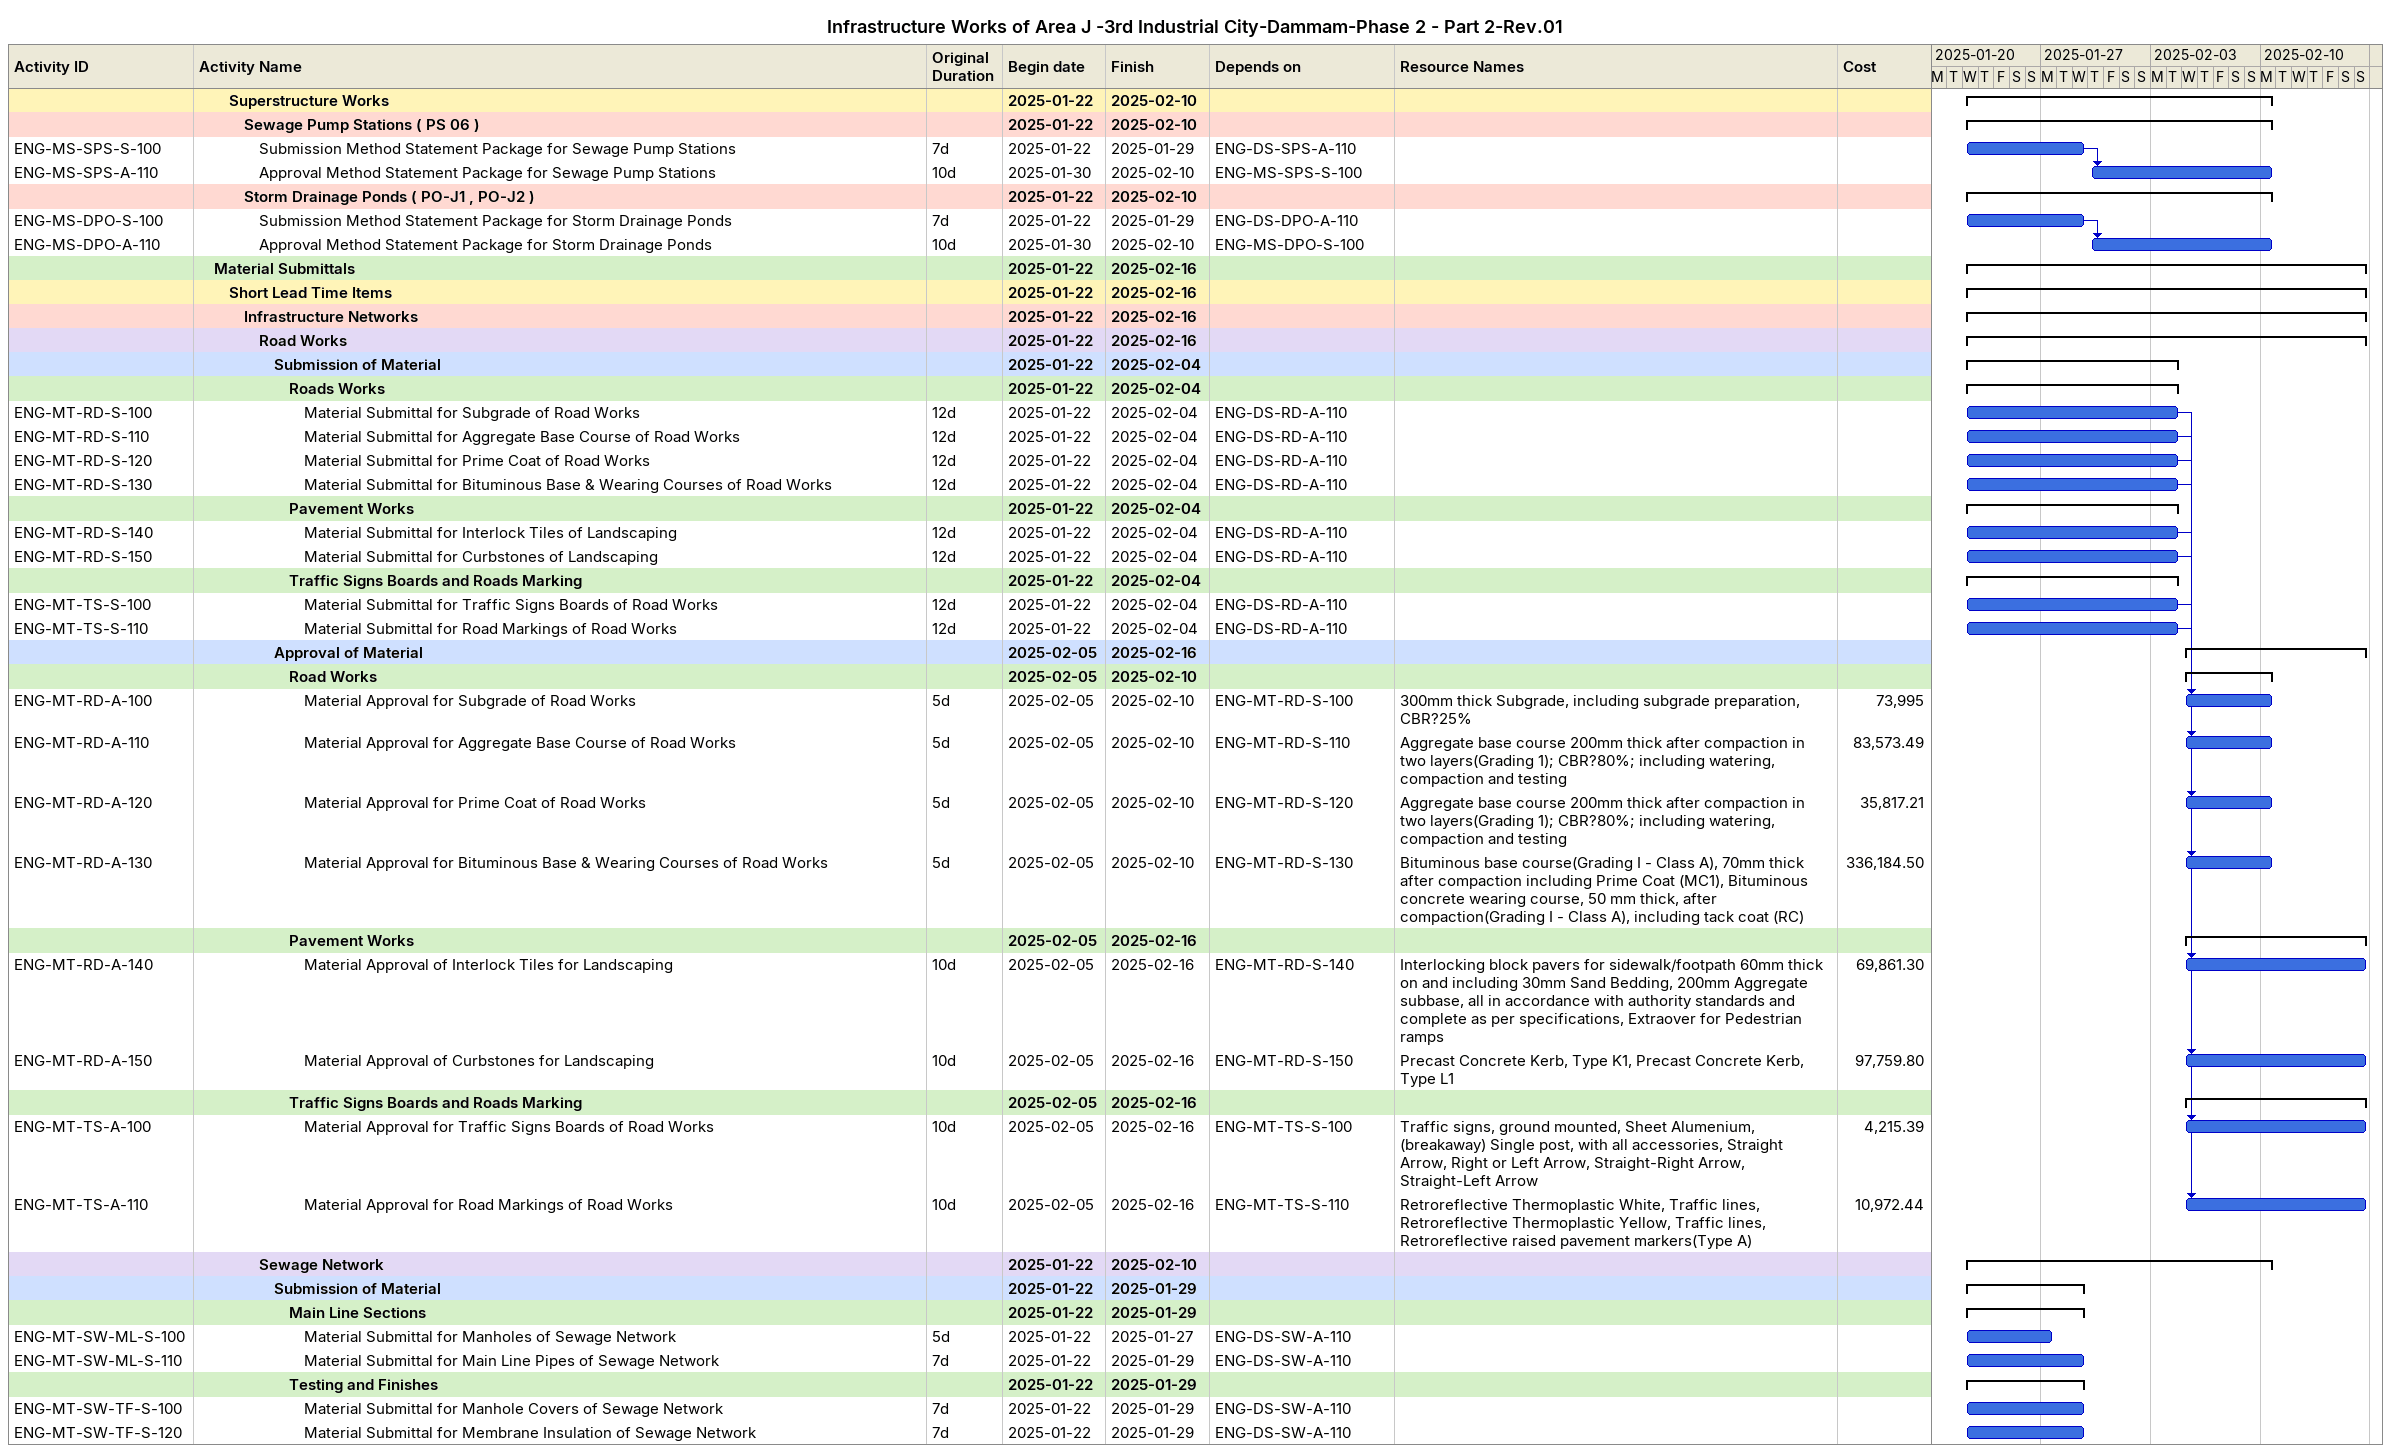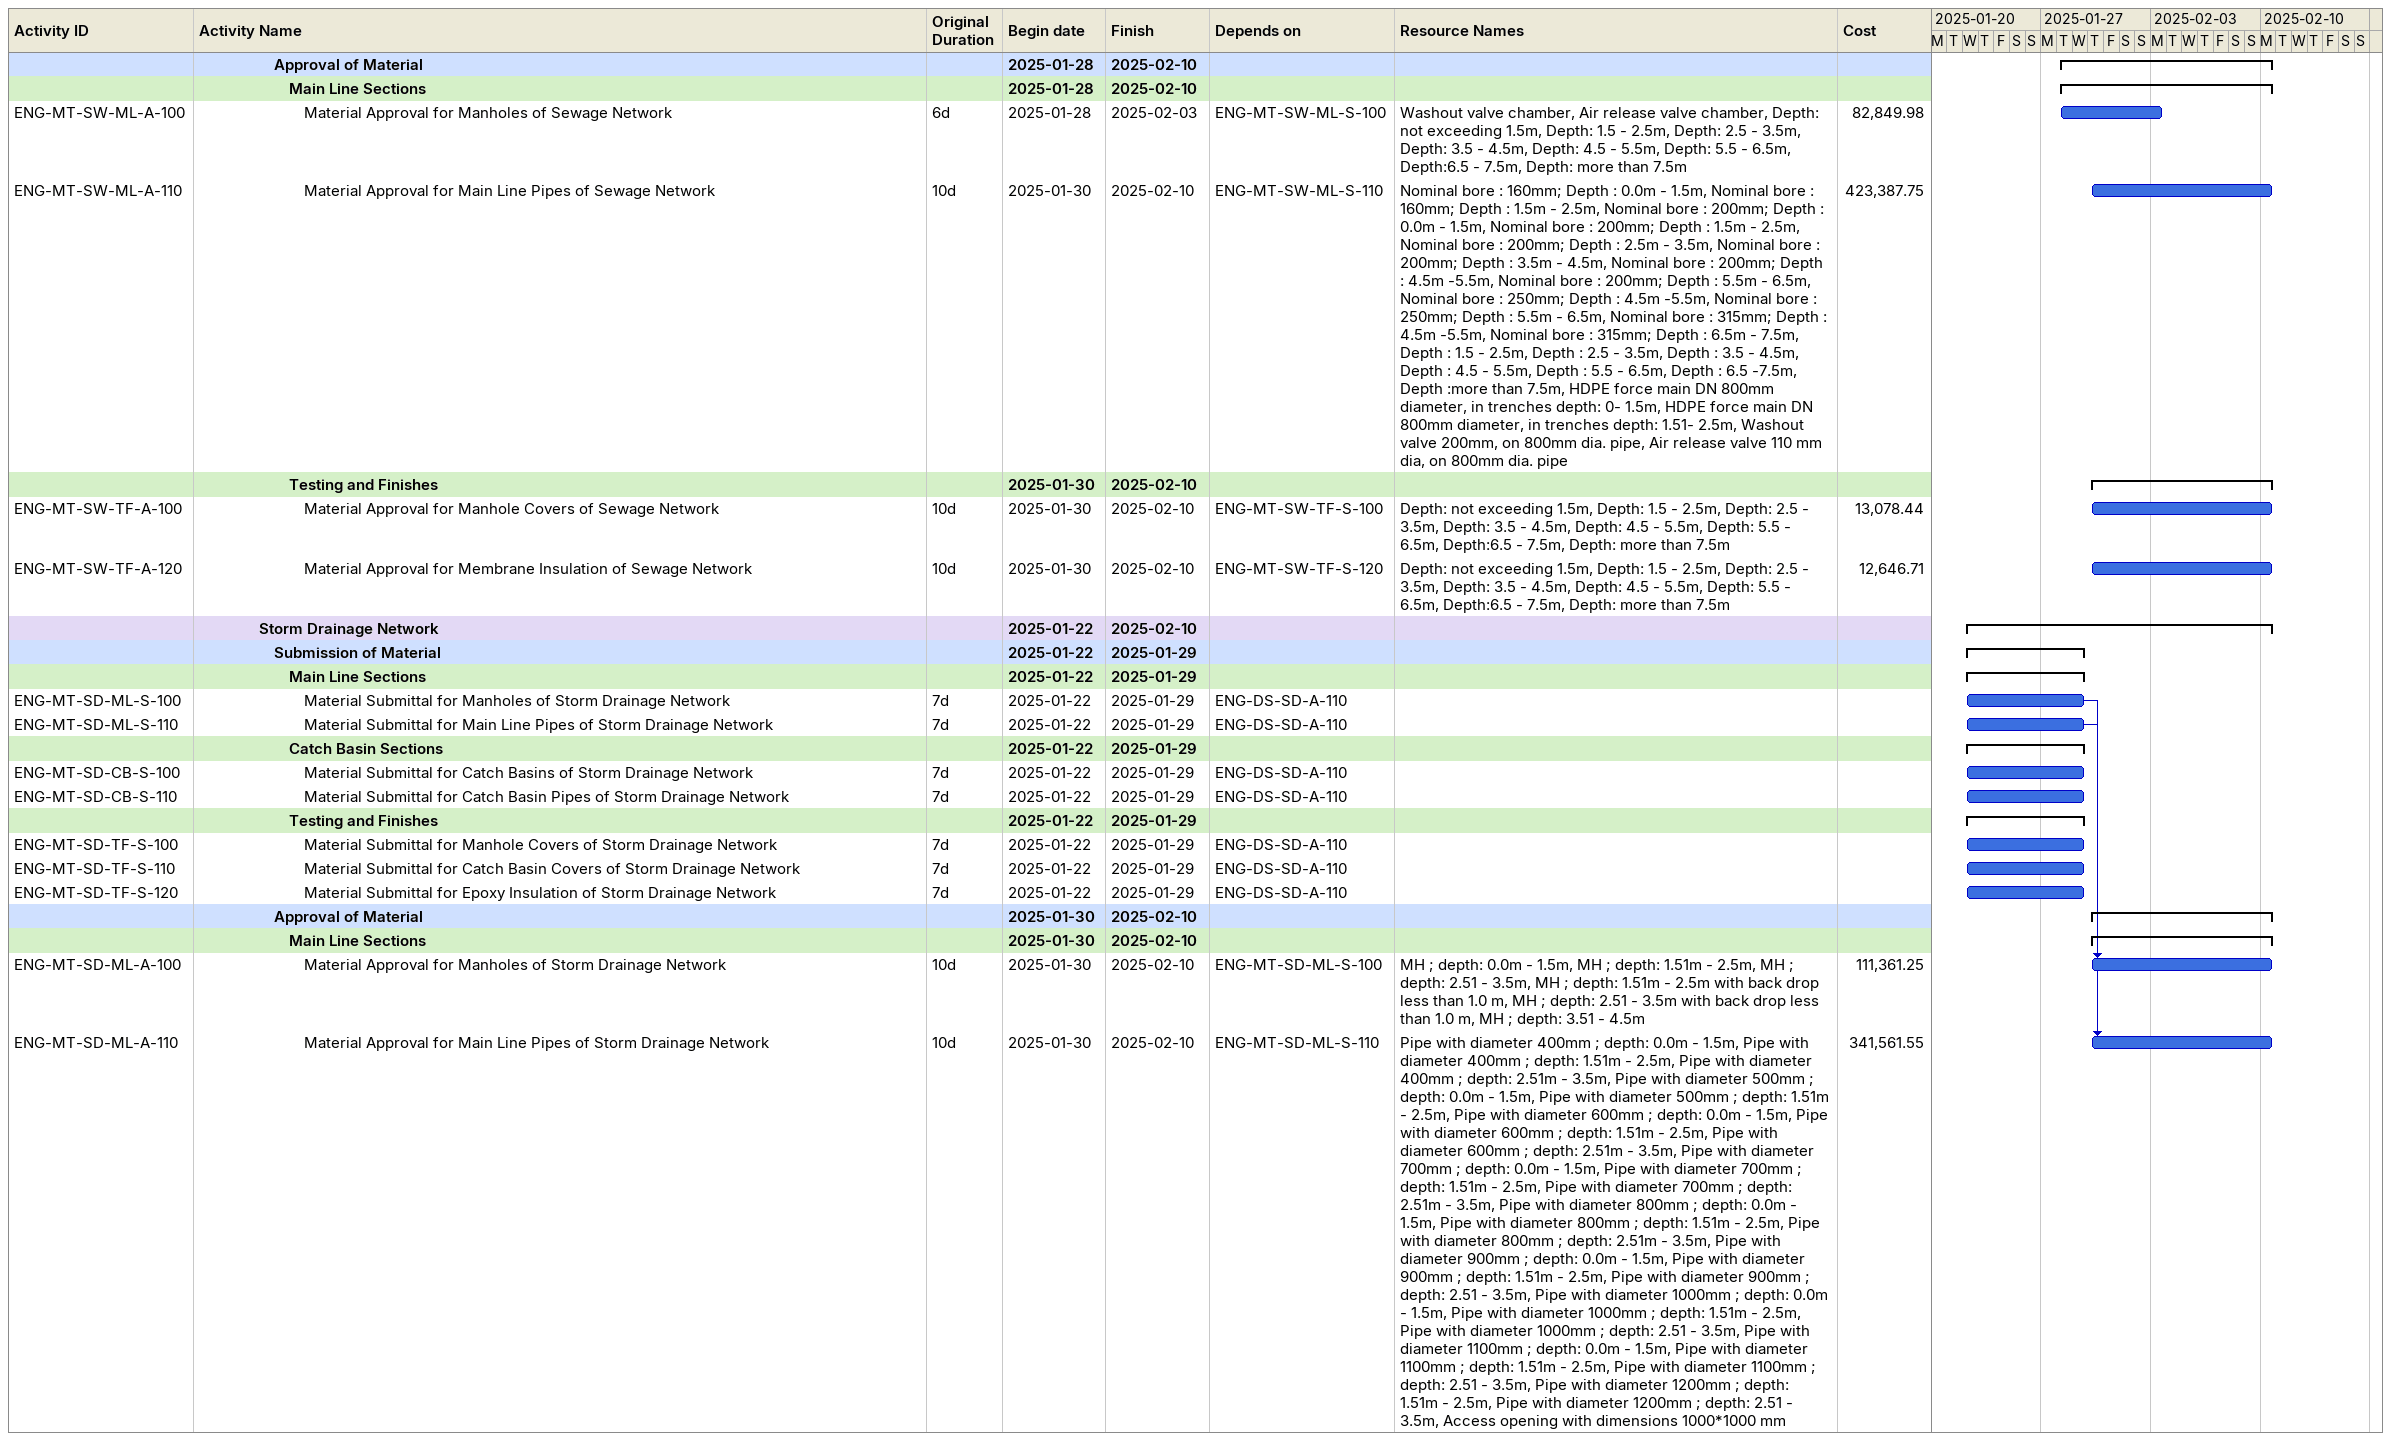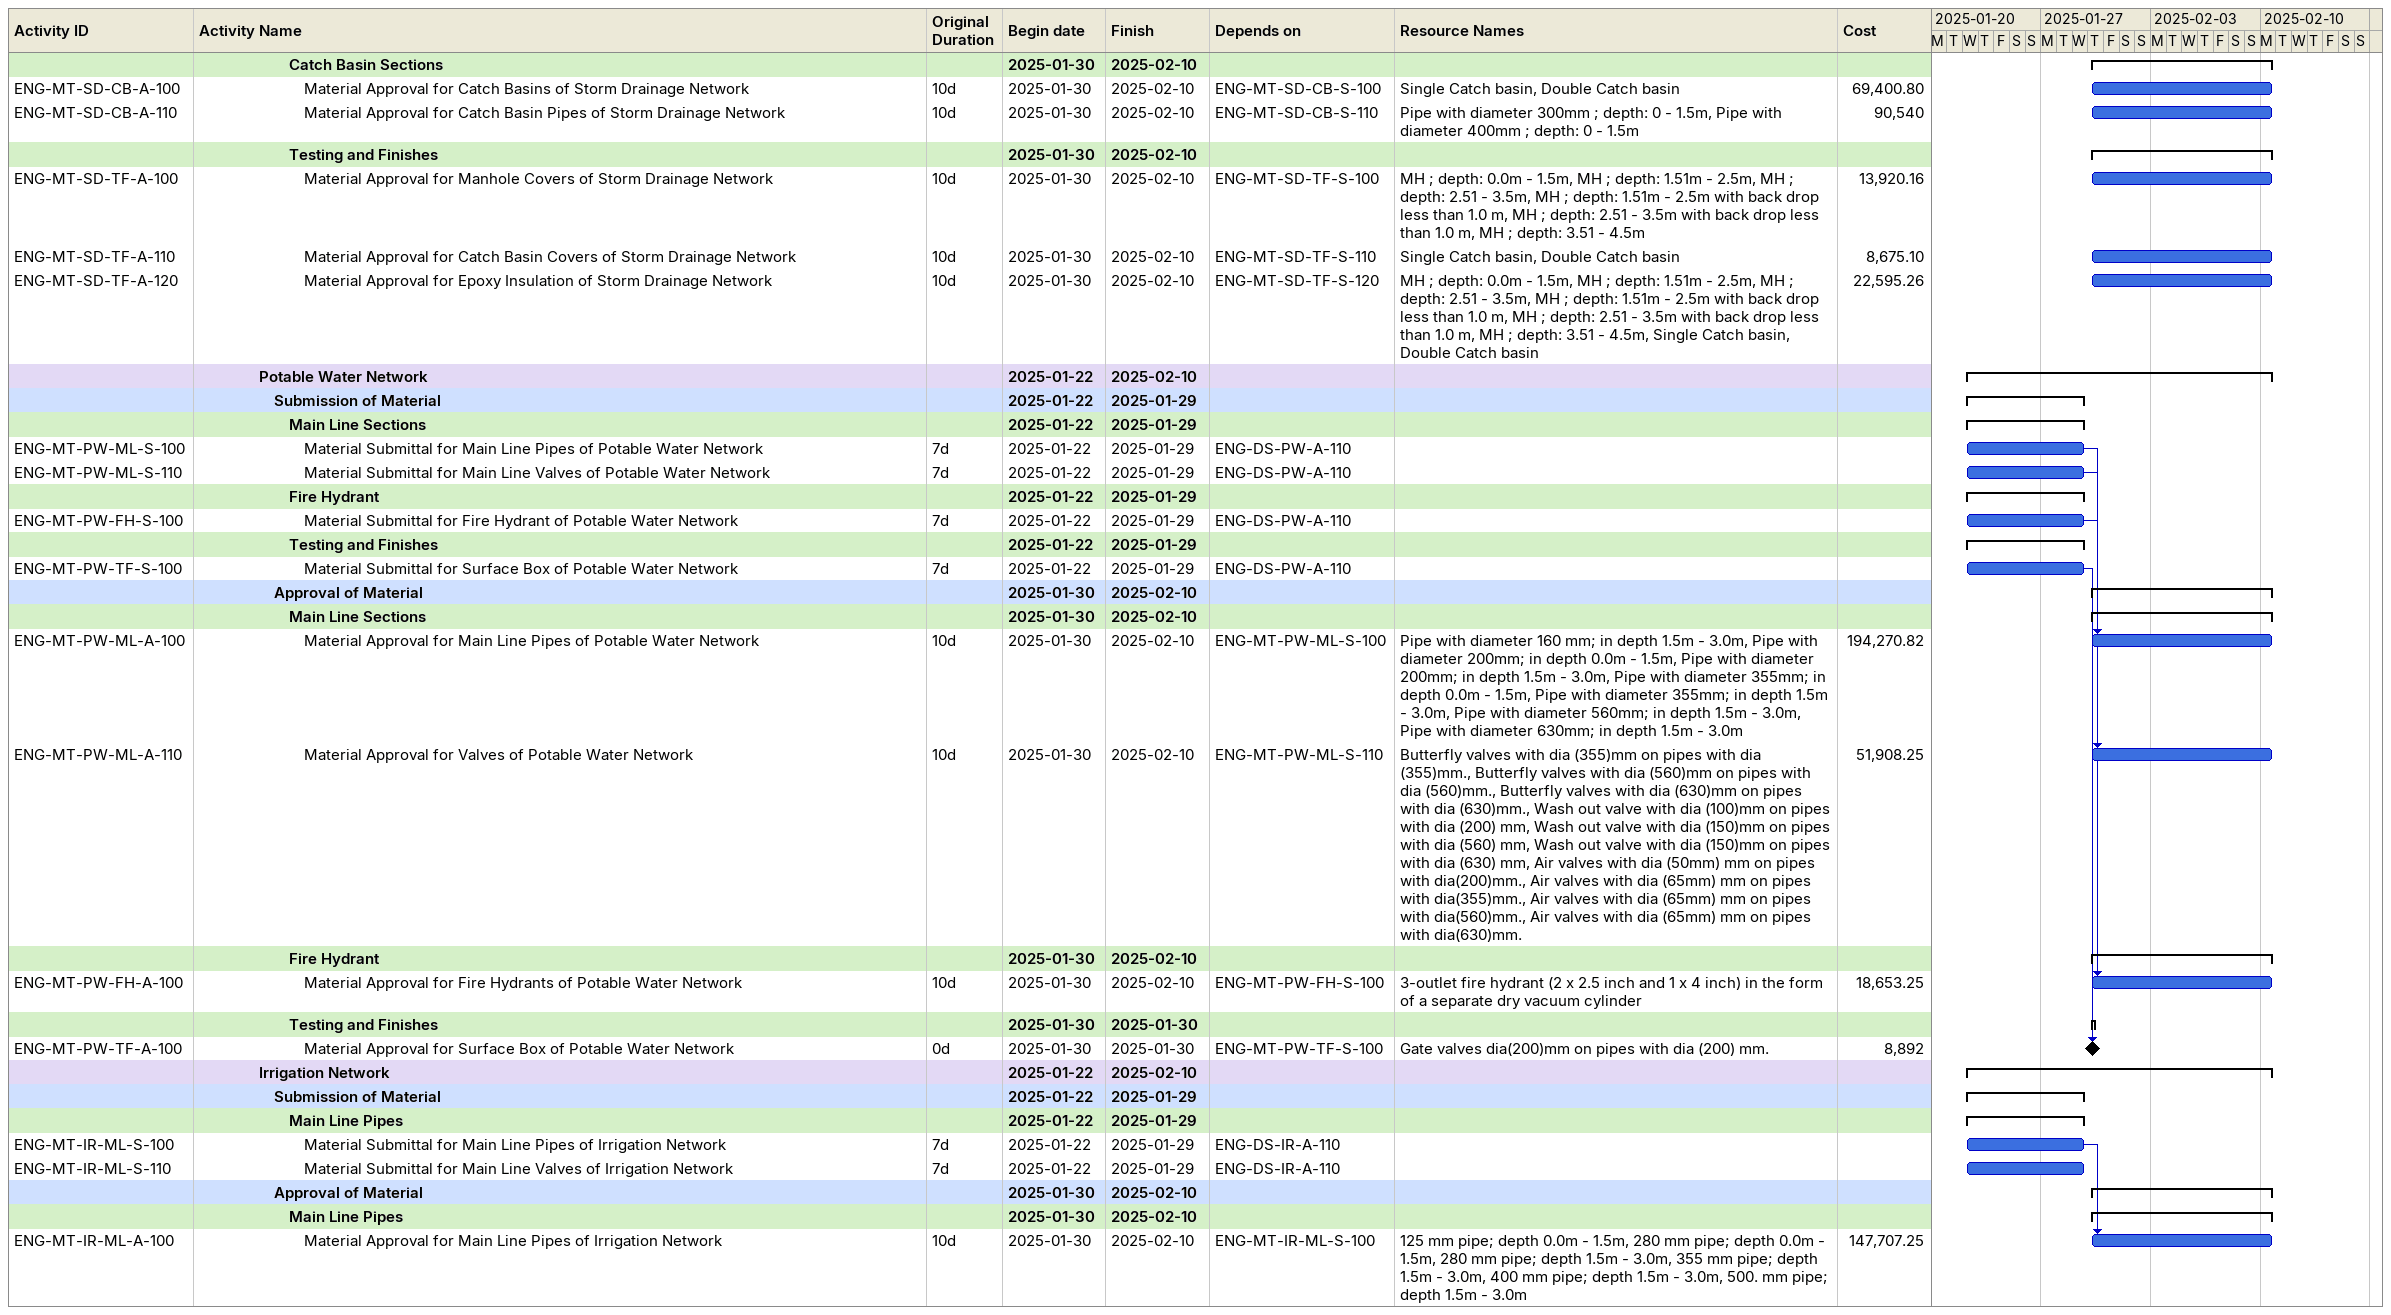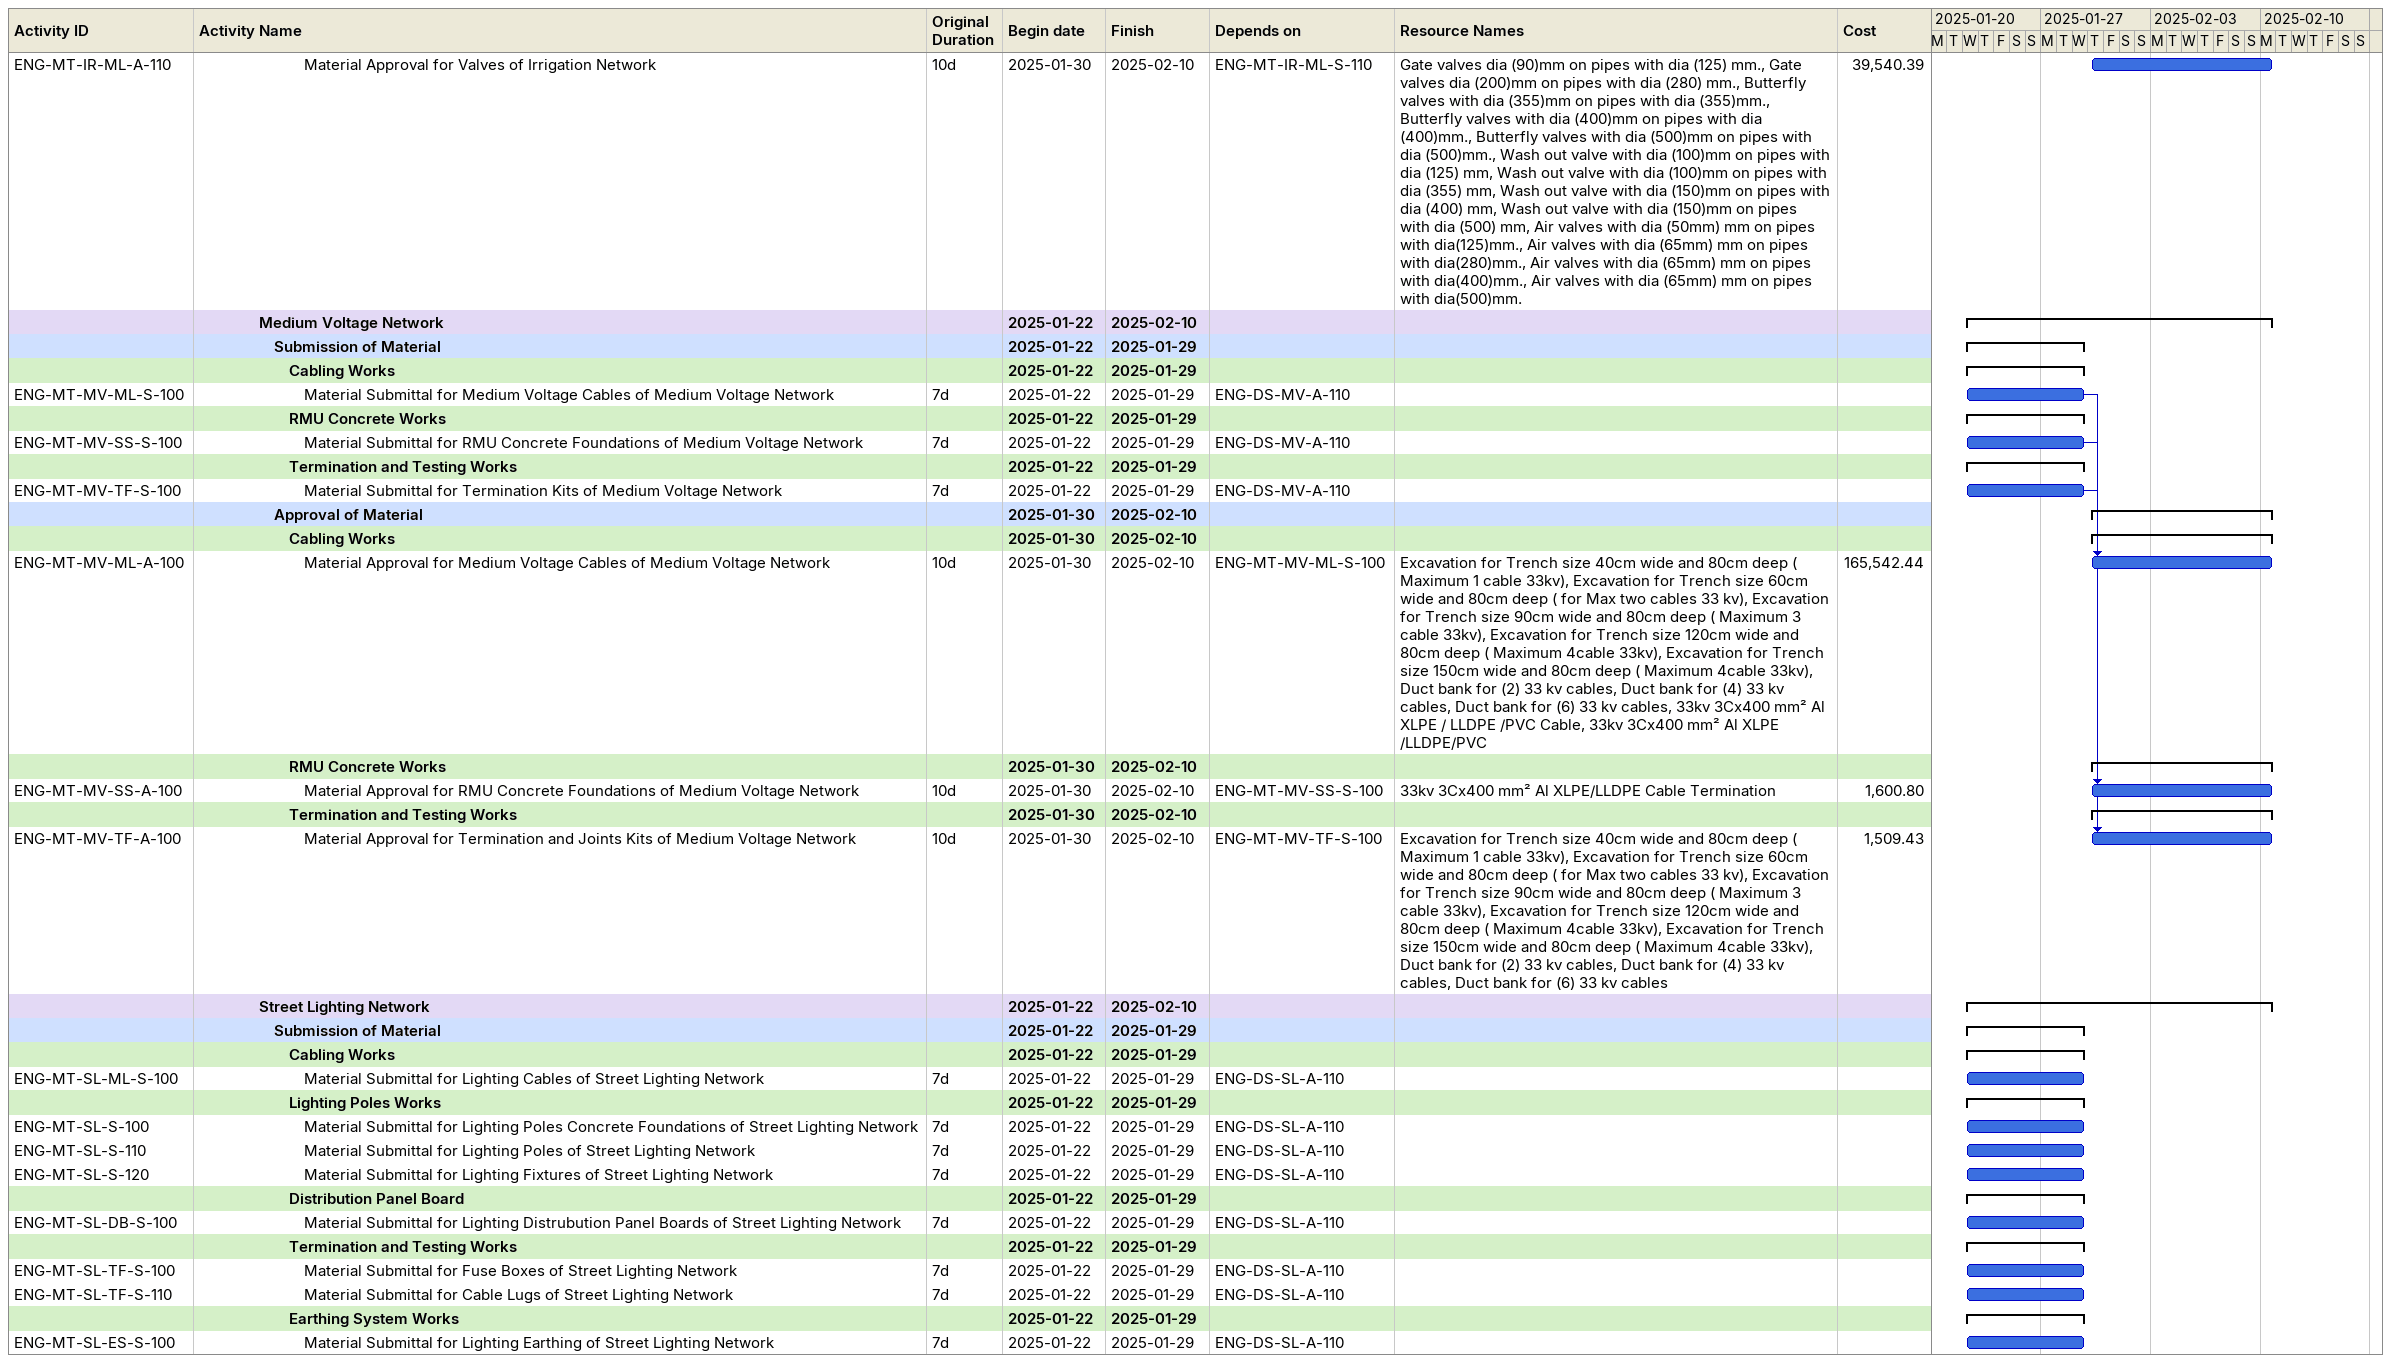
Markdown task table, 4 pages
Infrastructure Works of Area J -3rd Industrial City-Dammam-Phase 2 - Part 2-Rev.01

| ID | Level | Task | Original duration | Start | Finish | Predecessors | Resources | Cost |
|---|---|---|---|---|---|---|---|---|
|  | 3 | **Superstructure Works** |  | 2025-01-22 | 2025-02-10 |  |  |  |
|  | 4 | **Sewage Pump Stations ( PS 06 )** |  | 2025-01-22 | 2025-02-10 |  |  |  |
| ENG-MS-SPS-S-100 | 5 | Submission Method Statement Package for Sewage Pump Stations | 7d | 2025-01-22 | 2025-01-29 | ENG-DS-SPS-A-110 |  |  |
| ENG-MS-SPS-A-110 | 5 | Approval Method Statement Package for Sewage Pump Stations | 10d | 2025-01-30 | 2025-02-10 | ENG-MS-SPS-S-100 |  |  |
|  | 4 | **Storm Drainage Ponds ( PO-J1 , PO-J2 )** |  | 2025-01-22 | 2025-02-10 |  |  |  |
| ENG-MS-DPO-S-100 | 5 | Submission Method Statement Package for Storm Drainage Ponds | 7d | 2025-01-22 | 2025-01-29 | ENG-DS-DPO-A-110 |  |  |
| ENG-MS-DPO-A-110 | 5 | Approval Method Statement Package for Storm Drainage Ponds | 10d | 2025-01-30 | 2025-02-10 | ENG-MS-DPO-S-100 |  |  |
|  | 2 | **Material Submittals** |  | 2025-01-22 | 2025-02-16 |  |  |  |
|  | 3 | **Short Lead Time Items** |  | 2025-01-22 | 2025-02-16 |  |  |  |
|  | 4 | **Infrastructure Networks** |  | 2025-01-22 | 2025-02-16 |  |  |  |
|  | 5 | **Road Works** |  | 2025-01-22 | 2025-02-16 |  |  |  |
|  | 6 | **Submission of Material** |  | 2025-01-22 | 2025-02-04 |  |  |  |
|  | 7 | **Roads Works** |  | 2025-01-22 | 2025-02-04 |  |  |  |
| ENG-MT-RD-S-100 | 8 | Material Submittal for Subgrade of Road Works | 12d | 2025-01-22 | 2025-02-04 | ENG-DS-RD-A-110 |  |  |
| ENG-MT-RD-S-110 | 8 | Material Submittal for Aggregate Base Course of Road Works | 12d | 2025-01-22 | 2025-02-04 | ENG-DS-RD-A-110 |  |  |
| ENG-MT-RD-S-120 | 8 | Material Submittal for Prime Coat of Road Works | 12d | 2025-01-22 | 2025-02-04 | ENG-DS-RD-A-110 |  |  |
| ENG-MT-RD-S-130 | 8 | Material Submittal for Bituminous Base & Wearing Courses of Road Works | 12d | 2025-01-22 | 2025-02-04 | ENG-DS-RD-A-110 |  |  |
|  | 7 | **Pavement Works** |  | 2025-01-22 | 2025-02-04 |  |  |  |
| ENG-MT-RD-S-140 | 8 | Material Submittal for Interlock Tiles of Landscaping | 12d | 2025-01-22 | 2025-02-04 | ENG-DS-RD-A-110 |  |  |
| ENG-MT-RD-S-150 | 8 | Material Submittal for Curbstones of Landscaping | 12d | 2025-01-22 | 2025-02-04 | ENG-DS-RD-A-110 |  |  |
|  | 7 | **Traffic Signs Boards and Roads Marking** |  | 2025-01-22 | 2025-02-04 |  |  |  |
| ENG-MT-TS-S-100 | 8 | Material Submittal for Traffic Signs Boards of Road Works | 12d | 2025-01-22 | 2025-02-04 | ENG-DS-RD-A-110 |  |  |
| ENG-MT-TS-S-110 | 8 | Material Submittal for Road Markings of Road Works | 12d | 2025-01-22 | 2025-02-04 | ENG-DS-RD-A-110 |  |  |
|  | 6 | **Approval of Material** |  | 2025-02-05 | 2025-02-16 |  |  |  |
|  | 7 | **Road Works** |  | 2025-02-05 | 2025-02-10 |  |  |  |
| ENG-MT-RD-A-100 | 8 | Material Approval for Subgrade of Road Works | 5d | 2025-02-05 | 2025-02-10 | ENG-MT-RD-S-100 | 300mm thick Subgrade, including subgrade preparation, CBR?25% | 73995 |
| ENG-MT-RD-A-110 | 8 | Material Approval for Aggregate Base Course of Road Works | 5d | 2025-02-05 | 2025-02-10 | ENG-MT-RD-S-110 | Aggregate base course 200mm thick after compaction in two layers(Grading 1); CBR?80%; including watering, compaction and testing | 83573.49 |
| ENG-MT-RD-A-120 | 8 | Material Approval for Prime Coat of Road Works | 5d | 2025-02-05 | 2025-02-10 | ENG-MT-RD-S-120 | Aggregate base course 200mm thick after compaction in two layers(Grading 1); CBR?80%; including watering, compaction and testing | 35817.21 |
| ENG-MT-RD-A-130 | 8 | Material Approval for Bituminous Base & Wearing Courses of Road Works | 5d | 2025-02-05 | 2025-02-10 | ENG-MT-RD-S-130 | Bituminous base course(Grading I - Class A), 70mm thick after compaction including Prime Coat (MC1), Bituminous concrete wearing course, 50 mm thick, after compaction(Grading I - Class A), including tack coat (RC) | 336184.50 |
|  | 7 | **Pavement Works** |  | 2025-02-05 | 2025-02-16 |  |  |  |
| ENG-MT-RD-A-140 | 8 | Material Approval of Interlock Tiles for Landscaping | 10d | 2025-02-05 | 2025-02-16 | ENG-MT-RD-S-140 | Interlocking block pavers for sidewalk/footpath 60mm thick on and including 30mm Sand Bedding, 200mm Aggregate subbase, all in accordance with authority standards and complete as per specifications, Extraover for Pedestrian ramps | 69861.30 |
| ENG-MT-RD-A-150 | 8 | Material Approval of Curbstones for Landscaping | 10d | 2025-02-05 | 2025-02-16 | ENG-MT-RD-S-150 | Precast Concrete Kerb, Type K1, Precast Concrete Kerb, Type L1 | 97759.80 |
|  | 7 | **Traffic Signs Boards and Roads Marking** |  | 2025-02-05 | 2025-02-16 |  |  |  |
| ENG-MT-TS-A-100 | 8 | Material Approval for Traffic Signs Boards of Road Works | 10d | 2025-02-05 | 2025-02-16 | ENG-MT-TS-S-100 | Traffic signs, ground mounted, Sheet Alumenium, (breakaway) Single post, with all accessories, Straight Arrow, Right or Left Arrow, Straight-Right Arrow, Straight-Left Arrow | 4215.39 |
| ENG-MT-TS-A-110 | 8 | Material Approval for Road Markings of Road Works | 10d | 2025-02-05 | 2025-02-16 | ENG-MT-TS-S-110 | Retroreflective Thermoplastic White, Traffic lines, Retroreflective Thermoplastic Yellow, Traffic lines, Retroreflective raised pavement markers(Type A) | 10972.44 |
|  | 5 | **Sewage Network** |  | 2025-01-22 | 2025-02-10 |  |  |  |
|  | 6 | **Submission of Material** |  | 2025-01-22 | 2025-01-29 |  |  |  |
|  | 7 | **Main Line Sections** |  | 2025-01-22 | 2025-01-29 |  |  |  |
| ENG-MT-SW-ML-S-100 | 8 | Material Submittal for Manholes of Sewage Network | 5d | 2025-01-22 | 2025-01-27 | ENG-DS-SW-A-110 |  |  |
| ENG-MT-SW-ML-S-110 | 8 | Material Submittal for Main Line Pipes of Sewage Network | 7d | 2025-01-22 | 2025-01-29 | ENG-DS-SW-A-110 |  |  |
|  | 7 | **Testing and Finishes** |  | 2025-01-22 | 2025-01-29 |  |  |  |
| ENG-MT-SW-TF-S-100 | 8 | Material Submittal for Manhole Covers of Sewage Network | 7d | 2025-01-22 | 2025-01-29 | ENG-DS-SW-A-110 |  |  |
| ENG-MT-SW-TF-S-120 | 8 | Material Submittal for Membrane Insulation of Sewage Network | 7d | 2025-01-22 | 2025-01-29 | ENG-DS-SW-A-110 |  |  |
|  | 6 | **Approval of Material** |  | 2025-01-28 | 2025-02-10 |  |  |  |
|  | 7 | **Main Line Sections** |  | 2025-01-28 | 2025-02-10 |  |  |  |
| ENG-MT-SW-ML-A-100 | 8 | Material Approval for Manholes of Sewage Network | 6d | 2025-01-28 | 2025-02-03 | ENG-MT-SW-ML-S-100 | Washout valve chamber, Air release valve chamber, Depth: not exceeding 1.5m, Depth: 1.5 - 2.5m, Depth: 2.5 - 3.5m, Depth: 3.5 - 4.5m, Depth: 4.5 - 5.5m, Depth: 5.5 - 6.5m, Depth:6.5 - 7.5m, Depth: more than 7.5m | 82849.98 |
| ENG-MT-SW-ML-A-110 | 8 | Material Approval for Main Line Pipes of Sewage Network | 10d | 2025-01-30 | 2025-02-10 | ENG-MT-SW-ML-S-110 | Nominal bore : 160mm; Depth : 0.0m - 1.5m, Nominal bore : 160mm; Depth : 1.5m - 2.5m, Nominal bore : 200mm; Depth : 0.0m - 1.5m, Nominal bore : 200mm; Depth : 1.5m - 2.5m, Nominal bore : 200mm; Depth : 2.5m - 3.5m, Nominal bore : 200mm; Depth : 3.5m - 4.5m, Nominal bore : 200mm; Depth : 4.5m -5.5m, Nominal bore : 200mm; Depth : 5.5m - 6.5m, Nominal bore : 250mm; Depth : 4.5m -5.5m, Nominal bore : 250mm; Depth : 5.5m - 6.5m, Nominal bore : 315mm; Depth : 4.5m -5.5m, Nominal bore : 315mm; Depth : 6.5m - 7.5m, Depth : 1.5 - 2.5m, Depth : 2.5 - 3.5m, Depth : 3.5 - 4.5m, Depth : 4.5 - 5.5m, Depth : 5.5 - 6.5m, Depth : 6.5 -7.5m, Depth :more than 7.5m, HDPE force main DN 800mm diameter, in trenches depth: 0- 1.5m, HDPE force main DN 800mm diameter, in trenches depth: 1.51- 2.5m, Washout valve 200mm, on 800mm dia. pipe, Air release valve 110 mm dia, on 800mm dia. pipe | 423387.75 |
|  | 7 | **Testing and Finishes** |  | 2025-01-30 | 2025-02-10 |  |  |  |
| ENG-MT-SW-TF-A-100 | 8 | Material Approval for Manhole Covers of Sewage Network | 10d | 2025-01-30 | 2025-02-10 | ENG-MT-SW-TF-S-100 | Depth: not exceeding 1.5m, Depth: 1.5 - 2.5m, Depth: 2.5 - 3.5m, Depth: 3.5 - 4.5m, Depth: 4.5 - 5.5m, Depth: 5.5 - 6.5m, Depth:6.5 - 7.5m, Depth: more than 7.5m | 13078.44 |
| ENG-MT-SW-TF-A-120 | 8 | Material Approval for Membrane Insulation of Sewage Network | 10d | 2025-01-30 | 2025-02-10 | ENG-MT-SW-TF-S-120 | Depth: not exceeding 1.5m, Depth: 1.5 - 2.5m, Depth: 2.5 - 3.5m, Depth: 3.5 - 4.5m, Depth: 4.5 - 5.5m, Depth: 5.5 - 6.5m, Depth:6.5 - 7.5m, Depth: more than 7.5m | 12646.71 |
|  | 5 | **Storm Drainage Network** |  | 2025-01-22 | 2025-02-10 |  |  |  |
|  | 6 | **Submission of Material** |  | 2025-01-22 | 2025-01-29 |  |  |  |
|  | 7 | **Main Line Sections** |  | 2025-01-22 | 2025-01-29 |  |  |  |
| ENG-MT-SD-ML-S-100 | 8 | Material Submittal for Manholes of Storm Drainage Network | 7d | 2025-01-22 | 2025-01-29 | ENG-DS-SD-A-110 |  |  |
| ENG-MT-SD-ML-S-110 | 8 | Material Submittal for Main Line Pipes of Storm Drainage Network | 7d | 2025-01-22 | 2025-01-29 | ENG-DS-SD-A-110 |  |  |
|  | 7 | **Catch Basin Sections** |  | 2025-01-22 | 2025-01-29 |  |  |  |
| ENG-MT-SD-CB-S-100 | 8 | Material Submittal for Catch Basins of Storm Drainage Network | 7d | 2025-01-22 | 2025-01-29 | ENG-DS-SD-A-110 |  |  |
| ENG-MT-SD-CB-S-110 | 8 | Material Submittal for Catch Basin Pipes of Storm Drainage Network | 7d | 2025-01-22 | 2025-01-29 | ENG-DS-SD-A-110 |  |  |
|  | 7 | **Testing and Finishes** |  | 2025-01-22 | 2025-01-29 |  |  |  |
| ENG-MT-SD-TF-S-100 | 8 | Material Submittal for Manhole Covers of Storm Drainage Network | 7d | 2025-01-22 | 2025-01-29 | ENG-DS-SD-A-110 |  |  |
| ENG-MT-SD-TF-S-110 | 8 | Material Submittal for Catch Basin Covers of Storm Drainage Network | 7d | 2025-01-22 | 2025-01-29 | ENG-DS-SD-A-110 |  |  |
| ENG-MT-SD-TF-S-120 | 8 | Material Submittal for Epoxy Insulation of Storm Drainage Network | 7d | 2025-01-22 | 2025-01-29 | ENG-DS-SD-A-110 |  |  |
|  | 6 | **Approval of Material** |  | 2025-01-30 | 2025-02-10 |  |  |  |
|  | 7 | **Main Line Sections** |  | 2025-01-30 | 2025-02-10 |  |  |  |
| ENG-MT-SD-ML-A-100 | 8 | Material Approval for Manholes of Storm Drainage Network | 10d | 2025-01-30 | 2025-02-10 | ENG-MT-SD-ML-S-100 | MH ; depth: 0.0m - 1.5m, MH ; depth: 1.51m - 2.5m, MH ; depth: 2.51 - 3.5m, MH ; depth: 1.51m - 2.5m with back drop less than 1.0 m, MH ; depth: 2.51 - 3.5m with back drop less than 1.0 m, MH ; depth: 3.51 - 4.5m | 111361.25 |
| ENG-MT-SD-ML-A-110 | 8 | Material Approval for Main Line Pipes of Storm Drainage Network | 10d | 2025-01-30 | 2025-02-10 | ENG-MT-SD-ML-S-110 | Pipe with diameter 400mm ; depth: 0.0m - 1.5m, Pipe with diameter 400mm ; depth: 1.51m - 2.5m, Pipe with diameter 400mm ; depth: 2.51m - 3.5m, Pipe with diameter 500mm ; depth: 0.0m - 1.5m, Pipe with diameter 500mm ; depth: 1.51m - 2.5m, Pipe with diameter 600mm ; depth: 0.0m - 1.5m, Pipe with diameter 600mm ; depth: 1.51m - 2.5m, Pipe with diameter 600mm ; depth: 2.51m - 3.5m, Pipe with diameter 700mm ; depth: 0.0m - 1.5m, Pipe with diameter 700mm ; depth: 1.51m - 2.5m, Pipe with diameter 700mm ; depth: 2.51m - 3.5m, Pipe with diameter 800mm ; depth: 0.0m - 1.5m, Pipe with diameter 800mm ; depth: 1.51m - 2.5m, Pipe with diameter 800mm ; depth: 2.51m - 3.5m, Pipe with diameter 900mm ; depth: 0.0m - 1.5m, Pipe with diameter 900mm ; depth: 1.51m - 2.5m, Pipe with diameter 900mm ; depth: 2.51 - 3.5m, Pipe with diameter 1000mm ; depth: 0.0m - 1.5m, Pipe with diameter 1000mm ; depth: 1.51m - 2.5m, Pipe with diameter 1000mm ; depth: 2.51 - 3.5m, Pipe with diameter 1100mm ; depth: 0.0m - 1.5m, Pipe with diameter 1100mm ; depth: 1.51m - 2.5m, Pipe with diameter 1100mm ; depth: 2.51 - 3.5m, Pipe with diameter 1200mm ; depth: 1.51m - 2.5m, Pipe with diameter 1200mm ; depth: 2.51 - 3.5m, Access opening with dimensions 1000*1000 mm | 341561.55 |
|  | 7 | **Catch Basin Sections** |  | 2025-01-30 | 2025-02-10 |  |  |  |
| ENG-MT-SD-CB-A-100 | 8 | Material Approval for Catch Basins of Storm Drainage Network | 10d | 2025-01-30 | 2025-02-10 | ENG-MT-SD-CB-S-100 | Single Catch basin, Double Catch basin | 69400.80 |
| ENG-MT-SD-CB-A-110 | 8 | Material Approval for Catch Basin Pipes of Storm Drainage Network | 10d | 2025-01-30 | 2025-02-10 | ENG-MT-SD-CB-S-110 | Pipe with diameter 300mm ; depth: 0 - 1.5m, Pipe with diameter 400mm ; depth: 0 - 1.5m | 90540 |
|  | 7 | **Testing and Finishes** |  | 2025-01-30 | 2025-02-10 |  |  |  |
| ENG-MT-SD-TF-A-100 | 8 | Material Approval for Manhole Covers of Storm Drainage Network | 10d | 2025-01-30 | 2025-02-10 | ENG-MT-SD-TF-S-100 | MH ; depth: 0.0m - 1.5m, MH ; depth: 1.51m - 2.5m, MH ; depth: 2.51 - 3.5m, MH ; depth: 1.51m - 2.5m with back drop less than 1.0 m, MH ; depth: 2.51 - 3.5m with back drop less than 1.0 m, MH ; depth: 3.51 - 4.5m | 13920.16 |
| ENG-MT-SD-TF-A-110 | 8 | Material Approval for Catch Basin Covers of Storm Drainage Network | 10d | 2025-01-30 | 2025-02-10 | ENG-MT-SD-TF-S-110 | Single Catch basin, Double Catch basin | 8675.10 |
| ENG-MT-SD-TF-A-120 | 8 | Material Approval for Epoxy Insulation of Storm Drainage Network | 10d | 2025-01-30 | 2025-02-10 | ENG-MT-SD-TF-S-120 | MH ; depth: 0.0m - 1.5m, MH ; depth: 1.51m - 2.5m, MH ; depth: 2.51 - 3.5m, MH ; depth: 1.51m - 2.5m with back drop less than 1.0 m, MH ; depth: 2.51 - 3.5m with back drop less than 1.0 m, MH ; depth: 3.51 - 4.5m, Single Catch basin, Double Catch basin | 22595.26 |
|  | 5 | **Potable Water Network** |  | 2025-01-22 | 2025-02-10 |  |  |  |
|  | 6 | **Submission of Material** |  | 2025-01-22 | 2025-01-29 |  |  |  |
|  | 7 | **Main Line Sections** |  | 2025-01-22 | 2025-01-29 |  |  |  |
| ENG-MT-PW-ML-S-100 | 8 | Material Submittal for Main Line Pipes of Potable Water Network | 7d | 2025-01-22 | 2025-01-29 | ENG-DS-PW-A-110 |  |  |
| ENG-MT-PW-ML-S-110 | 8 | Material Submittal for Main Line Valves of Potable Water Network | 7d | 2025-01-22 | 2025-01-29 | ENG-DS-PW-A-110 |  |  |
|  | 7 | **Fire Hydrant** |  | 2025-01-22 | 2025-01-29 |  |  |  |
| ENG-MT-PW-FH-S-100 | 8 | Material Submittal for Fire Hydrant of Potable Water Network | 7d | 2025-01-22 | 2025-01-29 | ENG-DS-PW-A-110 |  |  |
|  | 7 | **Testing and Finishes** |  | 2025-01-22 | 2025-01-29 |  |  |  |
| ENG-MT-PW-TF-S-100 | 8 | Material Submittal for Surface Box of Potable Water Network | 7d | 2025-01-22 | 2025-01-29 | ENG-DS-PW-A-110 |  |  |
|  | 6 | **Approval of Material** |  | 2025-01-30 | 2025-02-10 |  |  |  |
|  | 7 | **Main Line Sections** |  | 2025-01-30 | 2025-02-10 |  |  |  |
| ENG-MT-PW-ML-A-100 | 8 | Material Approval for Main Line Pipes of Potable Water Network | 10d | 2025-01-30 | 2025-02-10 | ENG-MT-PW-ML-S-100 | Pipe with diameter 160 mm; in depth 1.5m - 3.0m, Pipe with diameter 200mm; in depth 0.0m - 1.5m, Pipe with diameter 200mm; in depth 1.5m - 3.0m, Pipe with diameter 355mm; in depth 0.0m - 1.5m, Pipe with diameter 355mm; in depth 1.5m - 3.0m, Pipe with diameter 560mm; in depth 1.5m - 3.0m, Pipe with diameter 630mm; in depth 1.5m - 3.0m | 194270.82 |
| ENG-MT-PW-ML-A-110 | 8 | Material Approval for Valves of Potable Water Network | 10d | 2025-01-30 | 2025-02-10 | ENG-MT-PW-ML-S-110 | Butterfly valves with dia (355)mm on pipes with dia (355)mm., Butterfly valves with dia (560)mm on pipes with dia (560)mm., Butterfly valves with dia (630)mm on pipes with dia (630)mm., Wash out valve with dia (100)mm on pipes with dia (200) mm, Wash out valve with dia (150)mm on pipes with dia (560) mm, Wash out valve with dia (150)mm on pipes with dia (630) mm, Air valves with dia (50mm) mm on pipes with dia(200)mm., Air valves with dia (65mm) mm on pipes with dia(355)mm., Air valves with dia (65mm) mm on pipes with dia(560)mm., Air valves with dia (65mm) mm on pipes with dia(630)mm. | 51908.25 |
|  | 7 | **Fire Hydrant** |  | 2025-01-30 | 2025-02-10 |  |  |  |
| ENG-MT-PW-FH-A-100 | 8 | Material Approval for Fire Hydrants of Potable Water Network | 10d | 2025-01-30 | 2025-02-10 | ENG-MT-PW-FH-S-100 | 3-outlet fire hydrant (2 x 2.5 inch and 1 x 4 inch) in the form of a separate dry vacuum cylinder | 18653.25 |
|  | 7 | **Testing and Finishes** |  | 2025-01-30 | 2025-01-30 |  |  |  |
| ENG-MT-PW-TF-A-100 | 8 | Material Approval for Surface Box of Potable Water Network | 0d | 2025-01-30 | 2025-01-30 | ENG-MT-PW-TF-S-100 | Gate valves dia(200)mm on pipes with dia (200) mm. | 8892 |
|  | 5 | **Irrigation Network** |  | 2025-01-22 | 2025-02-10 |  |  |  |
|  | 6 | **Submission of Material** |  | 2025-01-22 | 2025-01-29 |  |  |  |
|  | 7 | **Main Line Pipes** |  | 2025-01-22 | 2025-01-29 |  |  |  |
| ENG-MT-IR-ML-S-100 | 8 | Material Submittal for Main Line Pipes of Irrigation Network | 7d | 2025-01-22 | 2025-01-29 | ENG-DS-IR-A-110 |  |  |
| ENG-MT-IR-ML-S-110 | 8 | Material Submittal for Main Line Valves of Irrigation Network | 7d | 2025-01-22 | 2025-01-29 | ENG-DS-IR-A-110 |  |  |
|  | 6 | **Approval of Material** |  | 2025-01-30 | 2025-02-10 |  |  |  |
|  | 7 | **Main Line Pipes** |  | 2025-01-30 | 2025-02-10 |  |  |  |
| ENG-MT-IR-ML-A-100 | 8 | Material Approval for Main Line Pipes of Irrigation Network | 10d | 2025-01-30 | 2025-02-10 | ENG-MT-IR-ML-S-100 | 125 mm pipe; depth 0.0m - 1.5m, 280 mm pipe; depth 0.0m - 1.5m, 280 mm pipe; depth 1.5m - 3.0m, 355 mm pipe; depth 1.5m - 3.0m, 400 mm pipe; depth 1.5m - 3.0m, 500. mm pipe; depth 1.5m - 3.0m | 147707.25 |
| ENG-MT-IR-ML-A-110 | 8 | Material Approval for Valves of Irrigation Network | 10d | 2025-01-30 | 2025-02-10 | ENG-MT-IR-ML-S-110 | Gate valves dia (90)mm on pipes with dia (125) mm., Gate valves dia (200)mm on pipes with dia (280) mm., Butterfly valves with dia (355)mm on pipes with dia (355)mm., Butterfly valves with dia (400)mm on pipes with dia (400)mm., Butterfly valves with dia (500)mm on pipes with dia (500)mm., Wash out valve with dia (100)mm on pipes with dia (125) mm, Wash out valve with dia (100)mm on pipes with dia (355) mm, Wash out valve with dia (150)mm on pipes with dia (400) mm, Wash out valve with dia (150)mm on pipes with dia (500) mm, Air valves with dia (50mm) mm on pipes with dia(125)mm., Air valves with dia (65mm) mm on pipes with dia(280)mm., Air valves with dia (65mm) mm on pipes with dia(400)mm., Air valves with dia (65mm) mm on pipes with dia(500)mm. | 39540.39 |
|  | 5 | **Medium Voltage Network** |  | 2025-01-22 | 2025-02-10 |  |  |  |
|  | 6 | **Submission of Material** |  | 2025-01-22 | 2025-01-29 |  |  |  |
|  | 7 | **Cabling Works** |  | 2025-01-22 | 2025-01-29 |  |  |  |
| ENG-MT-MV-ML-S-100 | 8 | Material Submittal for Medium Voltage Cables of Medium Voltage Network | 7d | 2025-01-22 | 2025-01-29 | ENG-DS-MV-A-110 |  |  |
|  | 7 | **RMU Concrete Works** |  | 2025-01-22 | 2025-01-29 |  |  |  |
| ENG-MT-MV-SS-S-100 | 8 | Material Submittal for RMU Concrete Foundations of Medium Voltage Network | 7d | 2025-01-22 | 2025-01-29 | ENG-DS-MV-A-110 |  |  |
|  | 7 | **Termination and Testing Works** |  | 2025-01-22 | 2025-01-29 |  |  |  |
| ENG-MT-MV-TF-S-100 | 8 | Material Submittal for Termination Kits of Medium Voltage Network | 7d | 2025-01-22 | 2025-01-29 | ENG-DS-MV-A-110 |  |  |
|  | 6 | **Approval of Material** |  | 2025-01-30 | 2025-02-10 |  |  |  |
|  | 7 | **Cabling Works** |  | 2025-01-30 | 2025-02-10 |  |  |  |
| ENG-MT-MV-ML-A-100 | 8 | Material Approval for Medium Voltage Cables of Medium Voltage Network | 10d | 2025-01-30 | 2025-02-10 | ENG-MT-MV-ML-S-100 | Excavation for Trench size 40cm wide and 80cm deep ( Maximum 1 cable 33kv), Excavation for Trench size 60cm wide and 80cm deep ( for Max two cables 33 kv), Excavation for Trench size 90cm wide and 80cm deep ( Maximum 3 cable 33kv), Excavation for Trench size 120cm wide and 80cm deep ( Maximum 4cable 33kv), Excavation for Trench size 150cm wide and 80cm deep ( Maximum 4cable 33kv), Duct bank for (2) 33 kv cables, Duct bank for (4) 33 kv cables, Duct bank for (6) 33 kv cables, 33kv 3Cx400 mm² Al XLPE / LLDPE /PVC Cable, 33kv 3Cx400 mm² Al XLPE /LLDPE/PVC | 165542.44 |
|  | 7 | **RMU Concrete Works** |  | 2025-01-30 | 2025-02-10 |  |  |  |
| ENG-MT-MV-SS-A-100 | 8 | Material Approval for RMU Concrete Foundations of Medium Voltage Network | 10d | 2025-01-30 | 2025-02-10 | ENG-MT-MV-SS-S-100 | 33kv 3Cx400 mm² Al XLPE/LLDPE Cable Termination | 1600.80 |
|  | 7 | **Termination and Testing Works** |  | 2025-01-30 | 2025-02-10 |  |  |  |
| ENG-MT-MV-TF-A-100 | 8 | Material Approval for Termination and Joints Kits of Medium Voltage Network | 10d | 2025-01-30 | 2025-02-10 | ENG-MT-MV-TF-S-100 | Excavation for Trench size 40cm wide and 80cm deep ( Maximum 1 cable 33kv), Excavation for Trench size 60cm wide and 80cm deep ( for Max two cables 33 kv), Excavation for Trench size 90cm wide and 80cm deep ( Maximum 3 cable 33kv), Excavation for Trench size 120cm wide and 80cm deep ( Maximum 4cable 33kv), Excavation for Trench size 150cm wide and 80cm deep ( Maximum 4cable 33kv), Duct bank for (2) 33 kv cables, Duct bank for (4) 33 kv cables, Duct bank for (6) 33 kv cables | 1509.43 |
|  | 5 | **Street Lighting Network** |  | 2025-01-22 | 2025-02-10 |  |  |  |
|  | 6 | **Submission of Material** |  | 2025-01-22 | 2025-01-29 |  |  |  |
|  | 7 | **Cabling Works** |  | 2025-01-22 | 2025-01-29 |  |  |  |
| ENG-MT-SL-ML-S-100 | 8 | Material Submittal for Lighting Cables of Street Lighting Network | 7d | 2025-01-22 | 2025-01-29 | ENG-DS-SL-A-110 |  |  |
|  | 7 | **Lighting Poles Works** |  | 2025-01-22 | 2025-01-29 |  |  |  |
| ENG-MT-SL-S-100 | 8 | Material Submittal for Lighting Poles Concrete Foundations of Street Lighting Network | 7d | 2025-01-22 | 2025-01-29 | ENG-DS-SL-A-110 |  |  |
| ENG-MT-SL-S-110 | 8 | Material Submittal for Lighting Poles of Street Lighting Network | 7d | 2025-01-22 | 2025-01-29 | ENG-DS-SL-A-110 |  |  |
| ENG-MT-SL-S-120 | 8 | Material Submittal for Lighting Fixtures of Street Lighting Network | 7d | 2025-01-22 | 2025-01-29 | ENG-DS-SL-A-110 |  |  |
|  | 7 | **Distribution Panel Board** |  | 2025-01-22 | 2025-01-29 |  |  |  |
| ENG-MT-SL-DB-S-100 | 8 | Material Submittal for Lighting Distrubution Panel Boards of Street Lighting Network | 7d | 2025-01-22 | 2025-01-29 | ENG-DS-SL-A-110 |  |  |
|  | 7 | **Termination and Testing Works** |  | 2025-01-22 | 2025-01-29 |  |  |  |
| ENG-MT-SL-TF-S-100 | 8 | Material Submittal for Fuse Boxes of Street Lighting Network | 7d | 2025-01-22 | 2025-01-29 | ENG-DS-SL-A-110 |  |  |
| ENG-MT-SL-TF-S-110 | 8 | Material Submittal for Cable Lugs of Street Lighting Network | 7d | 2025-01-22 | 2025-01-29 | ENG-DS-SL-A-110 |  |  |
|  | 7 | **Earthing System Works** |  | 2025-01-22 | 2025-01-29 |  |  |  |
| ENG-MT-SL-ES-S-100 | 8 | Material Submittal for Lighting Earthing of Street Lighting Network | 7d | 2025-01-22 | 2025-01-29 | ENG-DS-SL-A-110 |  |  |
